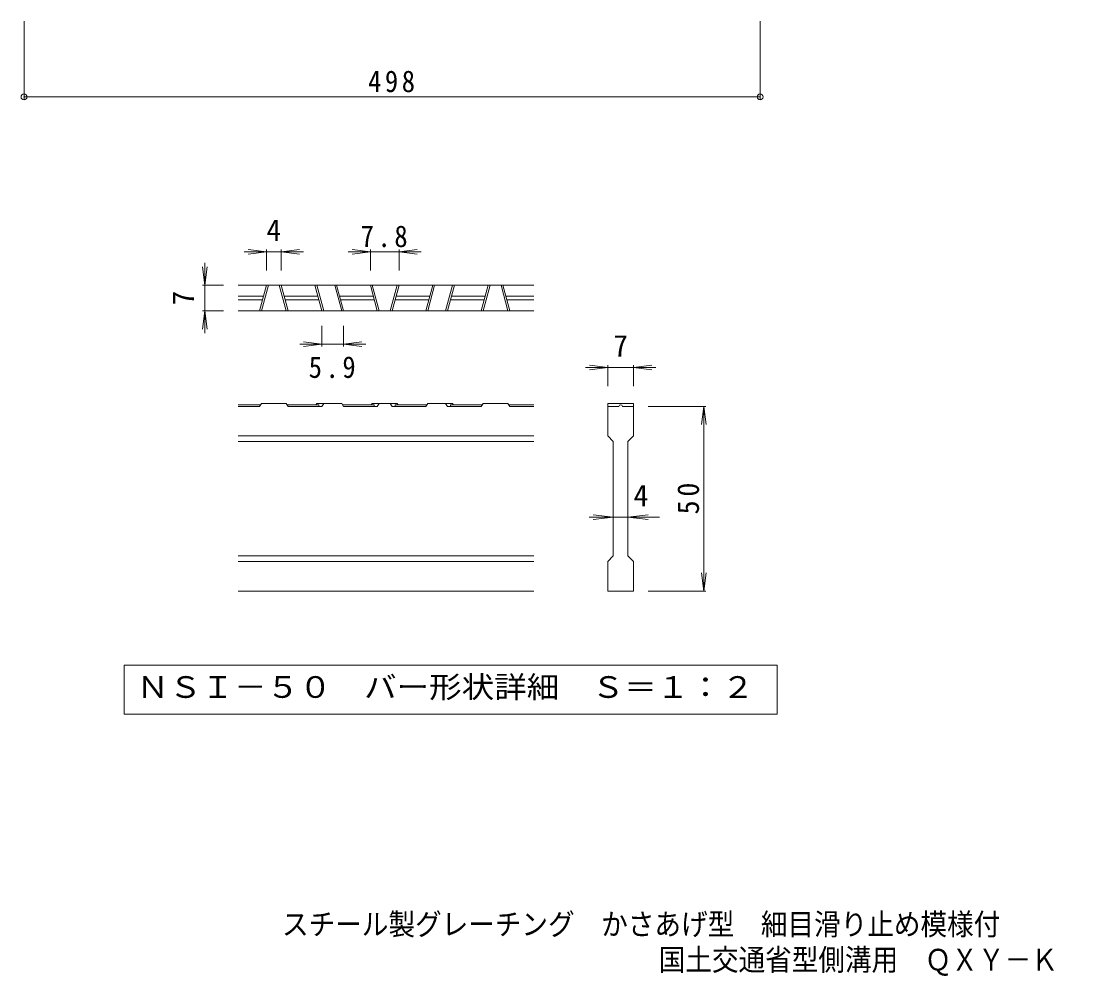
# Model space of a CAD drawing. Units: millimetres, scale not verified, with parts at other scales. Extents: x -605 to 819, y -690 to 657.
# Drawn here: x -605 to 107, y -690 to -44 of the extents above; entities that cross this region are included whole.
import ezdxf
from ezdxf.enums import TextEntityAlignment as Align

# ---------------------------------------------------------------- set-up
doc = ezdxf.new("R2010")
doc.units = ezdxf.units.MM
doc.header["$LTSCALE"] = 5
doc.header["$PDMODE"] = 32
doc.header["$PDSIZE"] = 4
for name, color, linetype, lineweight in [('1-4_1-4ﾚｲﾔ', 7, 'Continuous', 9), ('D-0', 7, 'Continuous', 9), ('D-2', 3, 'Continuous', 9), ('D-4', 7, 'Continuous', 9)]:
    doc.layers.add(name, color=color, linetype=linetype, lineweight=lineweight)
doc.layers.add('F-5_F-5ﾚｲﾔ', color=2, linetype='Continuous')
doc.styles.add('ＭＳ ゴシック', font='')
doc.styles.get('ＭＳ ゴシック').set_extended_font_data('MS Gothic')

msp = doc.modelspace()

# ---------------------------------------------------------------- linework, layer by layer
at = {"layer": '1-4_1-4ﾚｲﾔ'}
for p, q in [((-603.405, -44.038), (-603.405, -96.839)), ((-105.405, -44.038), (-105.405, -96.839)), ((-603.405, -95.339), (-105.405, -95.339))]:
    msp.add_line(p, q, dxfattribs=at)
for p in [(-603.405, -95.339), (-105.405, -95.339)]:
    msp.add_point(p, dxfattribs=at)
at = {"layer": 'D-0'}
msp.add_lwpolyline([(-535.618, -479.684), (-535.618, -512.91), (-93.964, -512.91), (-93.964, -479.684)], close=True, dxfattribs=at)
at = {"layer": 'D-2'}
for p, q in [((-258.541, -222.684), (-458.541, -222.684)), ((-444.087, -240.184), (-439.398, -222.684)), ((-442.793, -240.184), (-438.104, -222.684)), ((-426.003, -240.184), (-430.692, -222.684)), ((-424.709, -240.184), (-429.398, -222.684)), ((-406.587, -222.684), (-401.898, -240.184)), ((-405.293, -222.684), (-400.604, -240.184)), ((-388.503, -240.184), (-393.192, -222.684)), ((-387.209, -240.184), (-391.898, -222.684)), ((-369.087, -222.684), (-364.398, -240.184)), ((-367.793, -222.684), (-363.104, -240.184)), ((-351.003, -222.684), (-355.692, -240.184)), ((-349.709, -222.684), (-354.398, -240.184)), ((-331.587, -240.184), (-326.898, -222.684)), ((-330.293, -240.184), (-325.604, -222.684)), ((-313.503, -222.684), (-318.192, -240.184)), ((-312.209, -222.684), (-316.898, -240.184)), ((-294.087, -240.184), (-289.398, -222.684)), ((-292.793, -240.184), (-288.104, -222.684)), ((-276.003, -240.184), (-280.692, -222.684)), ((-274.709, -240.184), (-279.398, -222.684)), ((-458.541, -230.184), (-441.408, -230.184)), ((-458.541, -232.684), (-442.078, -232.684)), ((-427.389, -230.184), (-404.578, -230.184)), ((-426.719, -232.684), (-403.908, -232.684)), ((-389.889, -230.184), (-367.078, -230.184)), ((-389.219, -232.684), (-366.408, -232.684)), ((-352.389, -232.684), (-329.578, -232.684)), ((-351.719, -230.184), (-328.908, -230.184)), ((-314.889, -232.684), (-292.078, -232.684)), ((-314.219, -230.184), (-291.408, -230.184)), ((-277.389, -230.184), (-258.541, -230.184)), ((-276.719, -232.684), (-258.541, -232.684)), ((-258.541, -240.184), (-458.541, -240.184)), ((-443.44, -303.684), (-458.541, -303.684)), ((-444.087, -304.684), (-458.541, -304.684)), ((-444.087, -304.684), (-442.793, -302.684)), ((-426.003, -302.684), (-442.793, -302.684)), ((-426.003, -302.684), (-424.709, -304.684)), ((-403.908, -303.684), (-425.356, -303.684)), ((-401.898, -304.684), (-424.709, -304.684)), ((-405.293, -302.684), (-405.94, -303.684)), ((-388.503, -302.684), (-405.293, -302.684)), ((-403.908, -303.684), (-403.908, -304.684)), ((-400.604, -302.684), (-401.898, -304.684)), ((-388.503, -302.684), (-387.209, -304.684)), ((-366.408, -303.684), (-387.856, -303.684)), ((-364.398, -304.684), (-387.209, -304.684)), ((-368.44, -303.684), (-367.793, -302.684)), ((-351.003, -302.684), (-367.793, -302.684)), ((-366.408, -303.684), (-366.408, -304.684)), ((-364.398, -304.684), (-363.104, -302.684)), ((-355.692, -302.684), (-354.398, -304.684)), ((-331.587, -304.684), (-354.398, -304.684)), ((-352.389, -303.684), (-352.389, -304.684)), ((-330.94, -303.684), (-352.389, -303.684)), ((-350.356, -303.684), (-351.003, -302.684)), ((-330.293, -302.684), (-331.587, -304.684)), ((-330.293, -302.684), (-313.503, -302.684)), ((-318.192, -302.684), (-316.898, -304.684)), ((-294.087, -304.684), (-316.898, -304.684)), ((-314.889, -303.684), (-293.44, -303.684)), ((-314.889, -303.684), (-314.889, -304.684)), ((-313.503, -302.684), (-312.856, -303.684)), ((-292.793, -302.684), (-294.087, -304.684)), ((-292.793, -302.684), (-276.003, -302.684)), ((-274.709, -304.684), (-276.003, -302.684)), ((-275.356, -303.684), (-258.541, -303.684)), ((-274.709, -304.684), (-258.541, -304.684)), ((-208.541, -302.684), (-208.541, -304.684)), ((-208.541, -324.684), (-208.541, -304.684)), ((-208.541, -304.684), (-201.041, -304.684)), ((-199.816, -303.684), (-199.766, -303.684)), ((-198.541, -304.684), (-191.041, -304.684)), ((-191.041, -304.684), (-191.041, -324.684)), ((-258.541, -324.684), (-458.541, -324.684)), ((-208.541, -324.684), (-204.791, -328.434)), ((-194.791, -328.434), (-191.041, -324.684)), ((-258.541, -328.434), (-458.541, -328.434)), ((-204.791, -405.934), (-204.791, -328.434)), ((-194.791, -328.434), (-194.791, -405.934)), ((-258.541, -405.934), (-458.541, -405.934)), ((-208.541, -409.684), (-204.791, -405.934)), ((-194.791, -405.934), (-191.041, -409.684)), ((-258.541, -409.684), (-458.541, -409.684)), ((-208.541, -429.684), (-208.541, -409.684)), ((-191.041, -409.684), (-191.041, -429.684)), ((-258.541, -429.684), (-458.541, -429.684)), ((-191.041, -429.684), (-208.541, -429.684))]:
    msp.add_line(p, q, dxfattribs=at)
msp.add_lwpolyline([(-208.541, -302.684), (-191.041, -302.684), (-191.041, -304.684)], dxfattribs=at)
for centre, start, end in [((-199.816, -304.934), 90, 168.46303), ((-199.766, -304.934), 11.53696, 90)]:
    msp.add_arc(centre, 1.25, start, end, dxfattribs=at)
at = {"layer": 'D-4'}
for p, q in [((-439.398, -200.184), (-451.791, -198.552)), ((-439.398, -198.684), (-439.398, -212.684)), ((-429.398, -200.184), (-417.005, -198.552)), ((-429.398, -198.684), (-429.398, -212.684)), ((-369.087, -200.184), (-381.481, -198.552)), ((-369.087, -198.684), (-369.087, -212.684)), ((-349.709, -200.184), (-337.316, -198.552)), ((-349.709, -198.684), (-349.709, -212.684)), ((-439.398, -200.184), (-454.398, -200.184)), ((-439.398, -200.184), (-451.791, -201.815)), ((-439.398, -200.184), (-429.398, -200.184)), ((-429.398, -200.184), (-417.005, -201.815)), ((-429.398, -200.184), (-414.398, -200.184)), ((-369.087, -200.184), (-384.087, -200.184)), ((-369.087, -200.184), (-381.481, -201.815)), ((-369.087, -200.184), (-349.709, -200.184)), ((-349.709, -200.184), (-337.316, -201.815)), ((-349.709, -200.184), (-334.709, -200.184)), ((-481.041, -222.684), (-482.672, -210.291)), ((-481.041, -222.684), (-481.041, -207.684)), ((-481.041, -222.684), (-479.409, -210.291)), ((-482.541, -222.684), (-468.541, -222.684)), ((-481.041, -222.684), (-481.041, -240.184)), ((-481.041, -240.184), (-482.672, -252.577)), ((-482.541, -240.184), (-468.541, -240.184)), ((-481.041, -240.184), (-479.409, -252.577)), ((-481.041, -240.184), (-481.041, -255.184)), ((-401.898, -264.184), (-401.898, -250.184)), ((-387.209, -264.184), (-387.209, -250.184)), ((-401.898, -262.684), (-416.898, -262.684)), ((-401.898, -262.684), (-414.291, -261.052)), ((-401.898, -262.684), (-414.291, -264.316)), ((-387.209, -262.684), (-374.816, -264.316)), ((-387.209, -262.684), (-372.209, -262.684)), ((-208.541, -278.434), (-220.934, -276.803)), ((-208.541, -276.934), (-208.541, -290.934)), ((-191.041, -278.434), (-178.648, -276.803)), ((-191.041, -276.934), (-191.041, -290.934)), ((-208.541, -278.434), (-223.541, -278.434)), ((-208.541, -278.434), (-220.934, -280.066)), ((-191.041, -278.434), (-208.541, -278.434)), ((-191.041, -278.434), (-178.648, -280.066)), ((-191.041, -278.434), (-176.041, -278.434)), ((-142.041, -304.684), (-181.041, -304.684)), ((-143.541, -304.684), (-145.173, -317.077)), ((-143.541, -304.684), (-141.909, -317.077)), ((-143.541, -429.684), (-143.541, -304.684)), ((-204.791, -379.684), (-221.041, -379.684)), ((-204.791, -379.684), (-218.434, -378.052)), ((-204.791, -379.684), (-218.434, -381.316)), ((-194.791, -379.684), (-204.791, -379.684)), ((-194.791, -379.684), (-181.148, -378.052)), ((-194.791, -379.684), (-181.148, -381.316)), ((-194.791, -379.684), (-173.541, -379.684)), ((-143.541, -429.684), (-145.173, -417.291)), ((-143.541, -429.684), (-141.909, -417.291)), ((-142.041, -429.684), (-181.041, -429.684))]:
    msp.add_line(p, q, dxfattribs=at)
msp.add_lwpolyline([(-401.898, -262.684), (-387.209, -262.684), (-374.816, -261.052)], dxfattribs=at)

# ---------------------------------------------------------------- texts
at = {"layer": '1-4_1-4ﾚｲﾔ', "color": 2, "insert": (-370.655, -92.339), "char_height": 14.66, "attachment_point": 7, "style": 'ＭＳ ゴシック'}
msp.add_mtext('\\T1.27;\\W0.9;498', dxfattribs=at)
at = {"layer": 'D-0', "color": 2, "style": 'ＭＳ ゴシック', "width": 1.1}
msp.add_text('ＮＳＩ－５０\u3000バー形状詳細\u3000Ｓ＝１：２', height=14.66, dxfattribs=at).set_placement((-527.291, -506.297), align=Align.BOTTOM_LEFT)
at = {"layer": 'D-4', "color": 2, "style": 'ＭＳ ゴシック'}
for s, p in [('4', (-439.398, -197.184)), ('7', (-204.791, -275.434)), ('4', (-191.041, -376.684))]:
    msp.add_text(s, height=14.66, dxfattribs=at).set_placement(p, align=Align.BOTTOM_LEFT)
msp.add_text('7', height=14.66, rotation=90, dxfattribs=at).set_placement((-484.041, -236.434), align=Align.BOTTOM_LEFT)
at = {"layer": 'D-4', "color": 2, "char_height": 14.66, "attachment_point": 7, "style": 'ＭＳ ゴシック'}
for s, insert in [('\\T1.27;\\W0.9;7.8', (-375.648, -197.184)), ('\\T1.27;\\W0.9;5.9', (-410.804, -285.684))]:
    msp.add_mtext(s, dxfattribs=dict(at, insert=insert))
at = {"layer": 'D-4', "color": 2, "insert": (-146.541, -377.809), "char_height": 14.66, "attachment_point": 7, "rotation": 90, "style": 'ＭＳ ゴシック'}
msp.add_mtext('\\T1.27;\\W0.95;50', dxfattribs=at)
at = {"layer": 'F-5_F-5ﾚｲﾔ', "style": 'ＭＳ ゴシック', "width": 0.9}
for s, p in [('スチール製グレーチング\u3000かさあげ型\u3000細目滑り止め模様付', (-428.846, -666.766)), ('国土交通省型側溝用\u3000ＱＸＹ－Ｋ\u3000５３５０Ａ', (-173.98, -690.751))]:
    msp.add_text(s, height=14.66, dxfattribs=at).set_placement(p, align=Align.BOTTOM_LEFT)

doc.saveas('drawing.dxf')
